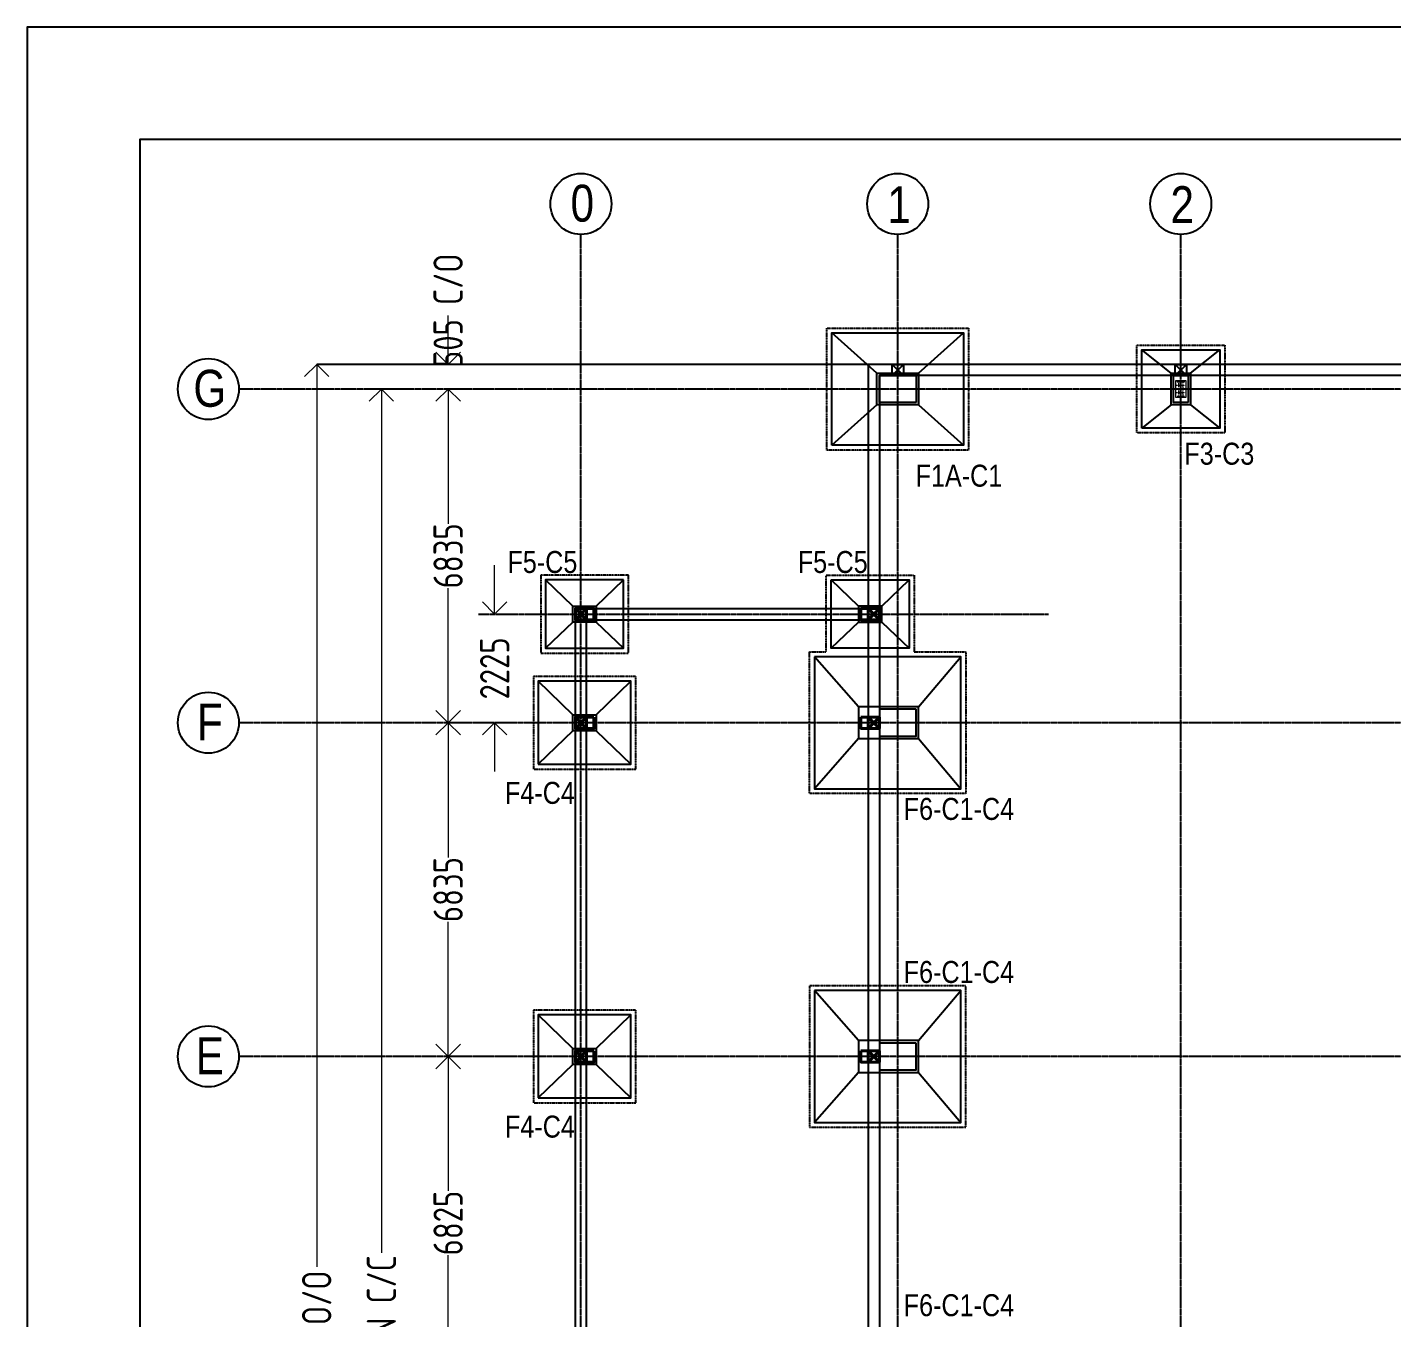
# Model space of a CAD drawing. Header units: millimetres. Extents: x 3470347 to 5996549, y -3470518 to 17149644.
# Drawn here: x 4569322 to 4597276, y 6825602 to 6852031 of the extents above; entities that cross this region are included whole.
import ezdxf

# ---------------------------------------------------------------- set-up
doc = ezdxf.new("R2010")
doc.units = ezdxf.units.MM
doc.header["$MEASUREMENT"] = 0
doc.header["$PDMODE"] = 35
doc.header["$PDSIZE"] = -5
for name, pattern in [('CENTER', [50.8, 31.75, -6.35, 6.35, -6.35]), ('CENTER2', [1.125, 0.75, -0.125, 0.125, -0.125]), ('DASHED2', [0.375, 0.25, -0.125])]:
    doc.linetypes.add(name, pattern=pattern)
doc.layers.get('0').update_dxf_attribs({"linetype": 'CONTINUOUS', "lineweight": 25})
doc.layers.get('DEFPOINTS').update_dxf_attribs({"linetype": 'CONTINUOUS', "lineweight": 25})
for name, color, linetype, lineweight in [('L5', 10, 'CONTINUOUS', 40), ('PV_TEXT_ROMANS', 7, 'CONTINUOUS', 0), ('rDIMension', 1, 'CONTINUOUS', 18), ('SHEET', 7, 'CONTINUOUS', 15)]:
    doc.layers.add(name, color=color, linetype=linetype, lineweight=lineweight)
doc.layers.add('see level', color=2, linetype='CONTINUOUS')
doc.layers.add('SnT-CENTER2', color=8, linetype='CENTER')
doc.styles.add('DIM', font='geniso.shx', dxfattribs={"width": 0.85})
doc.styles.add('J.P', font='ARIALN.TTF')
doc.dimstyles.new('ST-100', dxfattribs={"dimscale": 100, "dimtxt": 7, "dimasz": 5, "dimexe": 0.18, "dimexo": 0.0625, "dimgap": 0.2, "dimtad": 0, "dimdec": 0, "dimzin": 0, "dimdsep": 46, "dimtxsty": 'DIM', "dimblk": 'OPEN90', "dimcen": 0.09, "dimclrd": 256, "dimclrt": 7, "dimadec": 0, "dimazin": 0, "dimtfac": 1, "dimtdec": 0, "dimtofl": 0, "dimtmove": 0, "dimatfit": 3, "dimldrblk": 'OPEN90', "dimfxl": 1, "dimtolj": 1, "dimtzin": 0, "dimlwd": -1, "dimarcsym": 0})

# ---------------------------------------------------------------- blocks, each defined once
blk = doc.blocks.new('_Open90')
at = {"color": 0, "linetype": 'ByBlock', "lineweight": -2}
for p, q in [((0, 0), (-1, 0)), ((-0.5, 0.5), (0, 0)), ((0, 0), (-0.5, -0.5))]:
    blk.add_line(p, q, dxfattribs=at)
blk = doc.blocks.new('*D1249')
at = {"layer": 'DEFPOINTS', "color": 0}
for p in [(4577944, 6830952), (4578314, 6830952), (4578314, 6824127)]:
    blk.add_point(p, dxfattribs=at)
at = {"layer": 'rDIMension', "color": 0, "lineweight": -2}
for p, q in [((4578314, 6830952), (4577944, 6830952)), ((4578314, 6824127), (4577944, 6824127))]:
    blk.add_line(p, q, dxfattribs=at)
at = {"layer": 'rDIMension'}
for p, q in [((4577944, 6830452), (4577944, 6828197)), ((4577944, 6824627), (4577944, 6826882))]:
    blk.add_line(p, q, dxfattribs=at)
at = {"layer": 'rDIMension', "xscale": 500, "yscale": 500, "zscale": 500}
for p, rotation in [((4577944, 6830952), 90), ((4577944, 6824127), 270)]:
    blk.add_blockref('_Open90', p, dxfattribs=dict(at, rotation=rotation))
at = {"layer": 'rDIMension', "color": 7, "insert": (4577944, 6827540), "char_height": 600, "attachment_point": 5, "rotation": 90, "style": 'DIM'}
blk.add_mtext('\\A1;6825', dxfattribs=at)
blk = doc.blocks.new('*D1250')
at = {"layer": 'DEFPOINTS', "color": 0}
for p in [(4577944, 6837787), (4578314, 6837787), (4578314, 6830952)]:
    blk.add_point(p, dxfattribs=at)
at = {"layer": 'rDIMension', "color": 0, "lineweight": -2}
for p, q in [((4578314, 6837787), (4577944, 6837787)), ((4578314, 6830952), (4577944, 6830952))]:
    blk.add_line(p, q, dxfattribs=at)
at = {"layer": 'rDIMension'}
for p, q in [((4577944, 6837287), (4577944, 6835027)), ((4577944, 6831452), (4577944, 6833712))]:
    blk.add_line(p, q, dxfattribs=at)
at = {"layer": 'rDIMension', "xscale": 500, "yscale": 500, "zscale": 500}
for p, rotation in [((4577944, 6837787), 90), ((4577944, 6830952), 270)]:
    blk.add_blockref('_Open90', p, dxfattribs=dict(at, rotation=rotation))
at = {"layer": 'rDIMension', "color": 7, "insert": (4577944, 6834370), "char_height": 600, "attachment_point": 5, "rotation": 90, "style": 'DIM'}
blk.add_mtext('\\A1;6835', dxfattribs=at)
blk = doc.blocks.new('*D1251')
at = {"layer": 'DEFPOINTS', "color": 0}
for p in [(4577944, 6844622), (4578314, 6844622), (4578314, 6837787)]:
    blk.add_point(p, dxfattribs=at)
at = {"layer": 'rDIMension', "color": 0, "lineweight": -2}
for p, q in [((4578314, 6844622), (4577944, 6844622)), ((4578314, 6837787), (4577944, 6837787))]:
    blk.add_line(p, q, dxfattribs=at)
at = {"layer": 'rDIMension'}
for p, q in [((4577944, 6844122), (4577944, 6841862)), ((4577944, 6838287), (4577944, 6840547))]:
    blk.add_line(p, q, dxfattribs=at)
at = {"layer": 'rDIMension', "xscale": 500, "yscale": 500, "zscale": 500}
for p, rotation in [((4577944, 6844622), 90), ((4577944, 6837787), 270)]:
    blk.add_blockref('_Open90', p, dxfattribs=dict(at, rotation=rotation))
at = {"layer": 'rDIMension', "color": 7, "insert": (4577944, 6841205), "char_height": 600, "attachment_point": 5, "rotation": 90, "style": 'DIM'}
blk.add_mtext('\\A1;6835', dxfattribs=at)
blk = doc.blocks.new('*D1252')
at = {"layer": 'DEFPOINTS', "color": 0}
for p in [(4576577, 6844622), (4577161, 6844622), (4576577, 6803632)]:
    blk.add_point(p, dxfattribs=at)
at = {"layer": 'rDIMension', "color": 0, "lineweight": -2}
for p, q in [((4577161, 6844622), (4576577, 6844622)), ((4576577, 6803632), (4576577, 6803632))]:
    blk.add_line(p, q, dxfattribs=at)
at = {"layer": 'rDIMension'}
for p, q in [((4576577, 6844122), (4576577, 6826929)), ((4576577, 6804132), (4576577, 6821326))]:
    blk.add_line(p, q, dxfattribs=at)
at = {"layer": 'rDIMension', "xscale": 500, "yscale": 500, "zscale": 500}
for p, rotation in [((4576577, 6844622), 90), ((4576577, 6803632), 270)]:
    blk.add_blockref('_Open90', p, dxfattribs=dict(at, rotation=rotation))
at = {"layer": 'rDIMension', "color": 7, "insert": (4576577, 6824127), "char_height": 600, "attachment_point": 5, "rotation": 90, "style": 'DIM'}
blk.add_mtext('\\A1;40990 COLUMN C/C', dxfattribs=at)
blk = doc.blocks.new('*D1253')
at = {"layer": 'DEFPOINTS', "color": 0}
for p in [(4575252, 6845127), (4586550, 6845127), (4586550, 6803127)]:
    blk.add_point(p, dxfattribs=at)
at = {"layer": 'rDIMension', "color": 0, "lineweight": -2}
for p, q in [((4586550, 6845127), (4575252, 6845127)), ((4586550, 6803127), (4575252, 6803127))]:
    blk.add_line(p, q, dxfattribs=at)
at = {"layer": 'rDIMension'}
for p, q in [((4575252, 6844627), (4575252, 6826646)), ((4575252, 6803627), (4575252, 6821608))]:
    blk.add_line(p, q, dxfattribs=at)
at = {"layer": 'rDIMension', "xscale": 500, "yscale": 500, "zscale": 500}
for p, rotation in [((4575252, 6845127), 90), ((4575252, 6803127), 270)]:
    blk.add_blockref('_Open90', p, dxfattribs=dict(at, rotation=rotation))
at = {"layer": 'rDIMension', "color": 7, "insert": (4575252, 6824127), "char_height": 600, "attachment_point": 5, "rotation": 90, "style": 'DIM'}
blk.add_mtext('\\A1;42000 WALL O/O', dxfattribs=at)
blk = doc.blocks.new('BP33')
at = {"color": 3, "lineweight": 0}
for points in [[(2537412, -2957452), (2537412, -2957602), (2537418, -2957602), (2537418, -2957452)], [(2537418, -2957525), (2537718, -2957525), (2537718, -2957530), (2537418, -2957530)], [(2537724, -2957452), (2537724, -2957602), (2537718, -2957602), (2537718, -2957452)]]:
    blk.add_lwpolyline(points, close=True, dxfattribs=at)
at = {"color": 4, "lineweight": 0}
for points in [[(2537564, -2957525), (2537564, -2957465), (2537572, -2957465), (2537572, -2957525)], [(2537564, -2957530), (2537564, -2957590), (2537572, -2957590), (2537572, -2957530)]]:
    blk.add_lwpolyline(points, close=True, dxfattribs=at)
at = {"color": 2, "lineweight": 0}
for centre in [(2537493, -2957487), (2537643, -2957487), (2537493, -2957567), (2537643, -2957567)]:
    blk.add_circle(centre, 10, dxfattribs=at)
at = {"layer": 'see level', "color": 8, "linetype": 'CENTER2', "lineweight": 0, "ltscale": 0.1}
for p, q in [((2537743, -2957487), (2537393, -2957487)), ((2537493, -2957427), (2537493, -2957627)), ((2537643, -2957427), (2537643, -2957627)), ((2537393, -2957567), (2537743, -2957567))]:
    blk.add_line(p, q, dxfattribs=at)
at = {"layer": 'see level', "color": 1, "linetype": 'ByBlock', "lineweight": 0}
blk.add_lwpolyline([(2537393, -2957427), (2537393, -2957627), (2537743, -2957627), (2537743, -2957427)], close=True, dxfattribs=at)
blk = doc.blocks.new('*D1270')
at = {"layer": 'DEFPOINTS', "color": 0}
for p in [(4578897, 6840012), (4578897, 6840012), (4578897, 6837787)]:
    blk.add_point(p, dxfattribs=at)
at = {"layer": 'rDIMension'}
for p, q in [((4578897, 6840512), (4578897, 6841012)), ((4578897, 6837287), (4578897, 6836787))]:
    blk.add_line(p, q, dxfattribs=at)
at = {"layer": 'rDIMension', "color": 0, "lineweight": -2}
for p, q in [((4578897, 6840012), (4578897, 6840012)), ((4578897, 6837787), (4578897, 6837787))]:
    blk.add_line(p, q, dxfattribs=at)
at = {"layer": 'rDIMension', "xscale": 500, "yscale": 500, "zscale": 500}
for p, rotation in [((4578897, 6840012), 270), ((4578897, 6837787), 90)]:
    blk.add_blockref('_Open90', p, dxfattribs=dict(at, rotation=rotation))
at = {"layer": 'rDIMension', "color": 7, "insert": (4578897, 6838900), "char_height": 600, "attachment_point": 5, "rotation": 90, "style": 'DIM'}
blk.add_mtext('\\A1;2225', dxfattribs=at)
blk = doc.blocks.new('*D1290')
at = {"layer": 'DEFPOINTS', "color": 0}
for p in [(4577944, 6845127), (4578366, 6845127), (4578366, 6844622)]:
    blk.add_point(p, dxfattribs=at)
at = {"layer": 'rDIMension'}
for p, q in [((4577944, 6845627), (4577944, 6846127)), ((4577944, 6844122), (4577944, 6843622))]:
    blk.add_line(p, q, dxfattribs=at)
at = {"layer": 'rDIMension', "color": 0, "lineweight": -2}
for p, q in [((4578366, 6845127), (4577944, 6845127)), ((4578366, 6844622), (4577944, 6844622))]:
    blk.add_line(p, q, dxfattribs=at)
at = {"layer": 'rDIMension', "xscale": 500, "yscale": 500, "zscale": 500}
for p, rotation in [((4577944, 6845127), 270), ((4577944, 6844622), 90)]:
    blk.add_blockref('_Open90', p, dxfattribs=dict(at, rotation=rotation))
at = {"layer": 'rDIMension', "color": 7, "insert": (4577944, 6846235), "char_height": 600, "attachment_point": 5, "rotation": 90, "style": 'DIM'}
blk.add_mtext('\\A1;505 C/O', dxfattribs=at)

msp = doc.modelspace()

# ---------------------------------------------------------------- linework, layer by layer
at = {"color": 192, "lineweight": 25, "elevation": 0}
msp.add_lwpolyline([(4569321.82, 6766516.02), (4690264.21, 6766516.02), (4690264.21, 6852030.93), (4569321.82, 6852030.93)], close=True, dxfattribs=at)
at = {"color": 7, "linetype": 'DASHED2'}
for points in [[(4585705.14, 6843372.17), (4585705.14, 6845872.17), (4588605.14, 6845872.17), (4588605.14, 6843372.17)], [(4592055.14, 6843722.17), (4592055.14, 6845522.17), (4593855.14, 6845522.17), (4593855.14, 6843722.17)], [(4581640.14, 6840812.17), (4579840.14, 6840812.17), (4579840.14, 6839212.17), (4581640.14, 6839212.17)], [(4579690.14, 6836837.17), (4581790.14, 6836837.17), (4581790.14, 6838737.17), (4579690.14, 6838737.17)], [(4585350.14, 6832402.17), (4585350.14, 6829502.17), (4588550.14, 6829502.17), (4588550.14, 6832402.17)], [(4579690.14, 6830002.17), (4581790.14, 6830002.17), (4581790.14, 6831902.17), (4579690.14, 6831902.17)]]:
    msp.add_lwpolyline(points, close=True, dxfattribs=at)
at = {"color": 30}
for points in [[(4585805.14, 6843472.17), (4585805.14, 6845772.17), (4588505.14, 6845772.17), (4588505.14, 6843472.17)], [(4592155.14, 6843822.17), (4592155.14, 6845422.17), (4593755.14, 6845422.17), (4593755.14, 6843822.17)], [(4587580.14, 6844297.17), (4586730.14, 6844297.17), (4586730.14, 6844947.17), (4587580.14, 6844947.17)], [(4593155.14, 6844297.17), (4592755.14, 6844297.17), (4592755.14, 6844947.17), (4593155.14, 6844947.17)], [(4581540.14, 6840712.17), (4579940.14, 6840712.17), (4579940.14, 6839312.17), (4581540.14, 6839312.17)], [(4585790.14, 6840712.17), (4587390.14, 6840712.17), (4587390.14, 6839312.17), (4585790.14, 6839312.17)], [(4580500.14, 6839847.17), (4580500.14, 6840177.17), (4580980.14, 6840177.17), (4580980.14, 6839847.17)], [(4586830.14, 6839847.17), (4586830.14, 6840177.17), (4586350.14, 6840177.17), (4586350.14, 6839847.17)], [(4585450.14, 6839137.17), (4585450.14, 6836437.17), (4588450.14, 6836437.17), (4588450.14, 6839137.17)], [(4579790.14, 6836937.17), (4581690.14, 6836937.17), (4581690.14, 6838637.17), (4579790.14, 6838637.17)], [(4580980.14, 6837952.17), (4580980.14, 6837622.17), (4580500.14, 6837622.17), (4580500.14, 6837952.17)], [(4587580.14, 6838112.17), (4586350.14, 6838112.17), (4586350.14, 6837462.17), (4587580.14, 6837462.17)], [(4585450.14, 6832302.17), (4585450.14, 6829602.17), (4588450.14, 6829602.17), (4588450.14, 6832302.17)], [(4579790.14, 6830102.17), (4581690.14, 6830102.17), (4581690.14, 6831802.17), (4579790.14, 6831802.17)], [(4587580.14, 6831277.17), (4586350.14, 6831277.17), (4586350.14, 6830627.17), (4587580.14, 6830627.17)], [(4580980.14, 6831117.17), (4580980.14, 6830787.17), (4580500.14, 6830787.17), (4580500.14, 6831117.17)]]:
    msp.add_lwpolyline(points, close=True, dxfattribs=at)
for points in [[(4586730.14, 6844947.17), (4585805.14, 6845772.17)], [(4587580.14, 6844947.17), (4588505.14, 6845772.17)], [(4592755.14, 6844947.17), (4592155.14, 6845422.17)], [(4593155.14, 6844947.17), (4593755.14, 6845422.17)], [(4586730.14, 6844297.17), (4585805.14, 6843472.17)], [(4587580.14, 6844297.17), (4588505.14, 6843472.17)], [(4592755.14, 6844297.17), (4592155.14, 6843822.17)], [(4593155.14, 6844297.17), (4593755.14, 6843822.17)], [(4580500.14, 6840177.17), (4579940.14, 6840712.17)], [(4580980.14, 6840177.17), (4581540.14, 6840712.17)], [(4586350.14, 6840177.17), (4585790.14, 6840712.17)], [(4586830.14, 6840177.17), (4587390.14, 6840712.17)], [(4580500.14, 6839847.17), (4579940.14, 6839312.17)], [(4580980.14, 6839847.17), (4581540.14, 6839312.17)], [(4586350.14, 6839847.17), (4585790.14, 6839312.17)], [(4586830.14, 6839847.17), (4587390.14, 6839312.17)], [(4586350.14, 6838112.17), (4585450.14, 6839137.17)], [(4587580.14, 6838112.17), (4588450.14, 6839137.17)], [(4580500.14, 6837952.17), (4579790.14, 6838637.17)], [(4580980.14, 6837952.17), (4581690.14, 6838637.17)], [(4580500.14, 6837622.17), (4579790.14, 6836937.17)], [(4580980.14, 6837622.17), (4581690.14, 6836937.17)], [(4586350.14, 6837462.17), (4585450.14, 6836437.17)], [(4587580.14, 6837462.17), (4588450.14, 6836437.17)], [(4586350.14, 6831277.17), (4585450.14, 6832302.17)], [(4587580.14, 6831277.17), (4588450.14, 6832302.17)], [(4580500.14, 6831117.17), (4579790.14, 6831802.17)], [(4580980.14, 6831117.17), (4581690.14, 6831802.17)], [(4580500.14, 6830787.17), (4579790.14, 6830102.17)], [(4580980.14, 6830787.17), (4581690.14, 6830102.17)], [(4586350.14, 6830627.17), (4585450.14, 6829602.17)], [(4587580.14, 6830627.17), (4588450.14, 6829602.17)]]:
    msp.add_lwpolyline(points, dxfattribs=at)
at = {"color": 8}
for points in [[(4586550.14, 6803127.17), (4622550.14, 6803127.17), (4622550.14, 6845127.17), (4586550.14, 6845127.17)], [(4586550.14, 6803127.17), (4622550.14, 6803127.17), (4622550.14, 6845127.17), (4586550.14, 6845127.17)], [(4586780.14, 6803357.17), (4622320.14, 6803357.17), (4622320.14, 6844897.17), (4586780.14, 6844897.17)], [(4580550.14, 6840127.17), (4586780.14, 6840127.17), (4586780.14, 6808127.17), (4580550.14, 6808127.17)], [(4580780.14, 6839897.17), (4586550.14, 6839897.17), (4586550.14, 6808357.17), (4580780.14, 6808357.17)]]:
    msp.add_lwpolyline(points, close=True, dxfattribs=at)
at = {"color": 6}
for points in [[(4587040.14, 6845127.17), (4587270.14, 6845127.17), (4587270.14, 6844897.17), (4587040.14, 6844897.17)], [(4592840.14, 6845127.17), (4593070.14, 6845127.17), (4593070.14, 6844897.17), (4592840.14, 6844897.17)], [(4586550.14, 6837672.17), (4586780.14, 6837672.17), (4586780.14, 6837902.17), (4586550.14, 6837902.17)], [(4586550.14, 6830837.17), (4586780.14, 6830837.17), (4586780.14, 6831067.17), (4586550.14, 6831067.17)]]:
    msp.add_lwpolyline(points, close=True, dxfattribs=at)
for points in [[(4587040.14, 6844897.17), (4587270.14, 6845127.17)], [(4587040.14, 6845127.17), (4587270.14, 6844897.17)], [(4592840.14, 6844897.17), (4593070.14, 6845127.17)], [(4592840.14, 6845127.17), (4593070.14, 6844897.17)], [(4586550.14, 6837902.17), (4586780.14, 6837672.17)], [(4586550.14, 6837672.17), (4586780.14, 6837902.17)], [(4586550.14, 6831067.17), (4586780.14, 6830837.17)], [(4586550.14, 6830837.17), (4586780.14, 6831067.17)]]:
    msp.add_lwpolyline(points, dxfattribs=at)
at = {"color": 7, "linetype": 'DASHED2'}
for points in [[(4585690.14, 6839237.17), (4585690.14, 6840812.17), (4587490.14, 6840812.17), (4587490.14, 6839237.17)], [(4587490.14, 6839237.17), (4588550.14, 6839237.17), (4588550.14, 6836337.17), (4585350.14, 6836337.17), (4585350.14, 6839237.17), (4585690.14, 6839237.17)]]:
    msp.add_lwpolyline(points, dxfattribs=at)
at = {"color": 1, "linetype": 'ByBlock'}
for centre in [(4580665.14, 6848413.57), (4587155.14, 6848413.57), (4592955.14, 6848413.57), (4573032.65, 6844622.17), (4573032.65, 6837787.17), (4573032.65, 6830952.17)]:
    msp.add_circle(centre, 625.12, dxfattribs=at)
at = {"layer": 'L5'}
for points in [[(4580780.14, 6840127.17), (4580550.14, 6840127.17), (4580550.14, 6839897.17), (4580780.14, 6839897.17)], [(4580930.14, 6839897.17), (4580930.14, 6840127.17), (4580550.14, 6840127.17), (4580550.14, 6839897.17)], [(4586400.14, 6839897.17), (4586400.14, 6840127.17), (4586780.14, 6840127.17), (4586780.14, 6839897.17)], [(4586550.14, 6840127.17), (4586780.14, 6840127.17), (4586780.14, 6839897.17), (4586550.14, 6839897.17)], [(4580780.14, 6837672.17), (4580550.14, 6837672.17), (4580550.14, 6837902.17), (4580780.14, 6837902.17)], [(4580930.14, 6837902.17), (4580930.14, 6837672.17), (4580550.14, 6837672.17), (4580550.14, 6837902.17)], [(4586400.14, 6837902.17), (4586400.14, 6837672.17), (4586780.14, 6837672.17), (4586780.14, 6837902.17)], [(4586550.14, 6837672.17), (4586780.14, 6837672.17), (4586780.14, 6837902.17), (4586550.14, 6837902.17)], [(4580780.14, 6830837.17), (4580550.14, 6830837.17), (4580550.14, 6831067.17), (4580780.14, 6831067.17)], [(4580930.14, 6831067.17), (4580930.14, 6830837.17), (4580550.14, 6830837.17), (4580550.14, 6831067.17)], [(4586400.14, 6831067.17), (4586400.14, 6830837.17), (4586780.14, 6830837.17), (4586780.14, 6831067.17)], [(4586550.14, 6830837.17), (4586780.14, 6830837.17), (4586780.14, 6831067.17), (4586550.14, 6831067.17)]]:
    msp.add_lwpolyline(points, close=True, dxfattribs=at)
for points in [[(4580780.14, 6839897.17), (4580550.14, 6840127.17)], [(4580780.14, 6840127.17), (4580550.14, 6839897.17)], [(4586550.14, 6839897.17), (4586780.14, 6840127.17)], [(4586550.14, 6840127.17), (4586780.14, 6839897.17)], [(4580780.14, 6837902.17), (4580550.14, 6837672.17)], [(4580780.14, 6837672.17), (4580550.14, 6837902.17)], [(4586550.14, 6837902.17), (4586780.14, 6837672.17)], [(4586550.14, 6837672.17), (4586780.14, 6837902.17)], [(4580780.14, 6831067.17), (4580550.14, 6830837.17)], [(4580780.14, 6830837.17), (4580550.14, 6831067.17)], [(4586550.14, 6831067.17), (4586780.14, 6830837.17)], [(4586550.14, 6830837.17), (4586780.14, 6831067.17)]]:
    msp.add_lwpolyline(points, dxfattribs=at)
at = {"layer": 'see level', "color": 5, "linetype": 'ByBlock'}
for points in [[(4587530.14, 6844347.17), (4586780.14, 6844347.17), (4586780.14, 6844897.17), (4587530.14, 6844897.17)], [(4593105.14, 6844347.17), (4592805.14, 6844347.17), (4592805.14, 6844897.17), (4593105.14, 6844897.17)], [(4587530.14, 6838062.17), (4586780.14, 6838062.17), (4586780.14, 6837512.17), (4587530.14, 6837512.17)], [(4587530.14, 6831227.17), (4586780.14, 6831227.17), (4586780.14, 6830677.17), (4587530.14, 6830677.17)]]:
    msp.add_lwpolyline(points, close=True, dxfattribs=at)
at = {"layer": 'SHEET', "color": 220, "lineweight": 25, "elevation": 0}
msp.add_lwpolyline([(4571625.49, 6768815.37), (4687960.54, 6768815.37), (4687960.54, 6849731.58), (4571625.49, 6849731.58)], close=True, dxfattribs=at)
at = {"layer": 'SnT-CENTER2', "color": 8, "ltscale": 0.9}
for p, q in [((4580665.14, 6796172.62), (4580665.14, 6847788.45)), ((4587155.14, 6796172.62), (4587155.14, 6847788.45)), ((4592955.14, 6796172.62), (4592955.14, 6847788.45)), ((4625480.92, 6844622.17), (4573657.77, 6844622.17)), ((4625480.92, 6837787.17), (4573657.77, 6837787.17)), ((4625480.92, 6830952.17), (4573657.77, 6830952.17))]:
    msp.add_line(p, q, dxfattribs=at)
msp.add_lwpolyline([(4578564.33, 6840012.17), (4590243.29, 6840012.17)], dxfattribs=at)

# ---------------------------------------------------------------- block references
at = {"color": 3, "xscale": -1, "rotation": 270}
msp.add_blockref('BP33', (7550482.17, 4307054.62), dxfattribs=at)

# ---------------------------------------------------------------- texts
at = {"layer": 'PV_TEXT_ROMANS', "style": 'J.P'}
for s, insert, char_height, width, attachment_point in [('\\pxqc;0', (4579910.66, 6848806.76), 756, 1565.5783, 1), ('\\pxqc;1', (4586400.66, 6848020.37), 756, 1565.5783, 7), ('\\pxqc;2', (4592200.66, 6848020.37), 756, 1565.5783, 7), ('\\pxqc;G', (4572278.17, 6845015.37), 756, 1565.5783, 1), ('\\pxqc;F3-C3', (4592546.26, 6843066.16), 450, 2396.759, 7), ('\\pxqc;{\\fArial Narrow|b0|i0|c0|p34;F1A-C1}', (4587210.44, 6842616.16), 450, 2396.759, 7), ('\\pxqc;F5-C5', (4581073.74, 6840848.59), 450, 2396.759, 9), ('\\pxqc;F5-C5', (4584625.42, 6840848.59), 450, 2396.759, 7), ('\\pxqc;F', (4572278.17, 6838180.37), 756, 1565.5783, 1), ('\\pxqc;F4-C4', (4578626.9, 6836576), 450, 2396.759, 1), ('\\pxqc;{\\fArial Narrow|b0|i0|c0|p34;F6-C1-C4}', (4587210.44, 6836247.39), 450, 2396.759, 1), ('\\pxqc;{\\fArial Narrow|b0|i0|c0|p34;F6-C1-C4}', (4587210.44, 6832908.18), 450, 2396.759, 1), ('\\pxqc;E', (4572278.17, 6831345.37), 756, 1565.5783, 1), ('\\pxqc;F4-C4', (4578626.9, 6829741), 450, 2396.759, 1), ('\\pxqc;{\\fArial Narrow|b0|i0|c0|p34;F6-C1-C4}', (4587210.44, 6826083.18), 450, 2396.759, 1)]:
    msp.add_mtext(s, dxfattribs=dict(at, insert=insert, char_height=char_height, width=width, attachment_point=attachment_point))

# ---------------------------------------------------------------- dimensions: what is measured, and where the dimension line sits
at = {"layer": 'rDIMension', "color": 1}
dim = msp.add_linear_dim(base=(4577944.11, 6845127.17), p1=(4578366.22, 6844622.17), p2=(4578366.22, 6845127.17), angle=90, dimstyle='ST-100', override={"dimtxt": 6, "dimexe": 0, "dimexo": 0, "dimpost": ' C/O', "dimblk": 'Open90', "dimtmove": 1, "dimfxl": 1.25, "dimtfillclr": 256, "dimarcsym": 2}, dxfattribs=at)
dim.commit()
dim.dimension.update_dxf_attribs({"geometry": '*D1290', "text_midpoint": (4577943.88, 6846234.64), "dimtype": 160})
for base, p1, p2, text, picture, middle in [((4575252.18, 6845127.17), (4586550.14, 6803127.17), (4586550.14, 6845127.17), '<> WALL O/O', '*D1253', (4575252.18, 6824127.17)), ((4576576.64, 6844622.17), (4576576.64, 6803632.17), (4577161.13, 6844622.17), '<> COLUMN C/C', '*D1252', (4576576.64, 6824127.17))]:
    dim = msp.add_linear_dim(base=base, p1=p1, p2=p2, angle=90, text=text, dimstyle='ST-100', override={"dimtxt": 6, "dimexe": 0, "dimexo": 0, "dimtxsty": 'DIM', "dimblk": 'Open90', "dimtmove": 1, "dimfxl": 1.25, "dimtfillclr": 256, "dimarcsym": 2}, dxfattribs=at)
    dim.commit()
    dim.dimension.update_dxf_attribs({"geometry": picture, "text_midpoint": middle})
for base, p1, p2, picture, middle in [((4577944.11, 6844622.17), (4578313.62, 6837787.17), (4578313.62, 6844622.17), '*D1251', (4577944.11, 6841204.67)), ((4578897.47, 6840012.17), (4578897.47, 6837787.17), (4578897.47, 6840012.17), '*D1270', (4578897.47, 6838899.67)), ((4577944.11, 6837787.17), (4578313.62, 6830952.17), (4578313.62, 6837787.17), '*D1250', (4577944.11, 6834369.67)), ((4577944.11, 6830952.17), (4578313.62, 6824127.17), (4578313.62, 6830952.17), '*D1249', (4577944.11, 6827539.67))]:
    dim = msp.add_linear_dim(base=base, p1=p1, p2=p2, angle=90, dimstyle='ST-100', override={"dimtxt": 6, "dimexe": 0, "dimexo": 0, "dimblk": 'Open90', "dimtmove": 1, "dimfxl": 1.25, "dimtfillclr": 256, "dimarcsym": 2}, dxfattribs=at)
    dim.commit()
    dim.dimension.update_dxf_attribs({"geometry": picture, "text_midpoint": middle})

doc.saveas('drawing.dxf')
